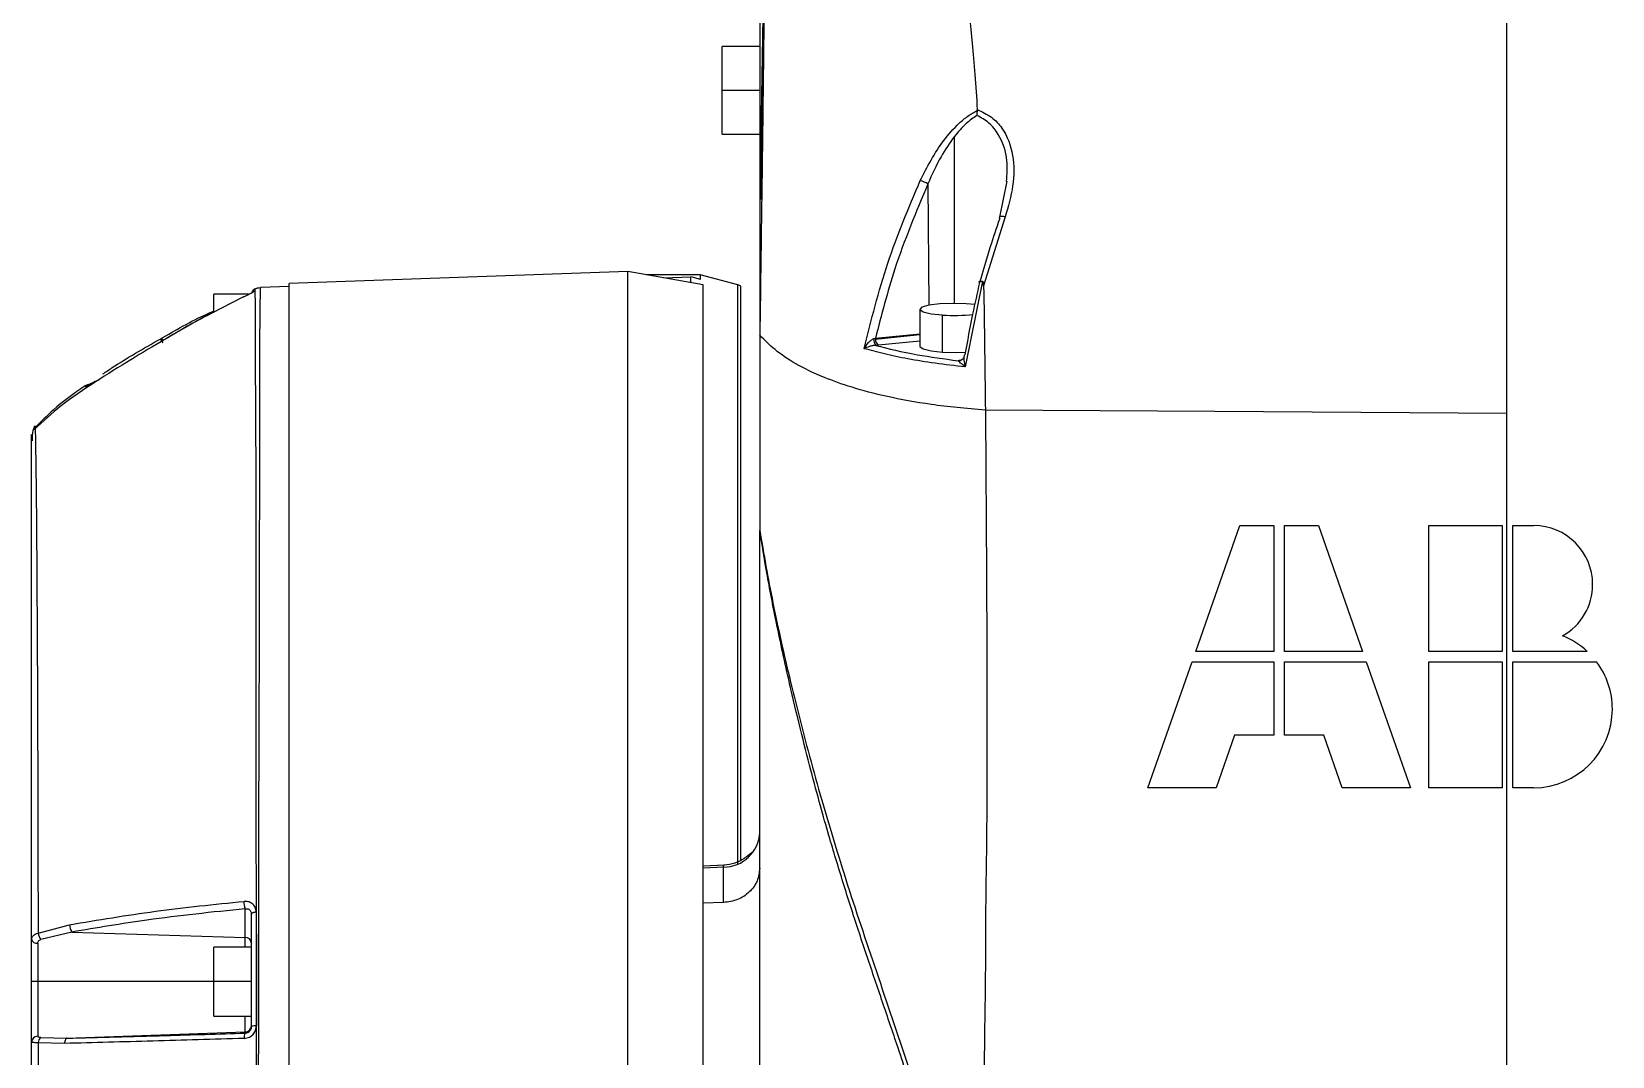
# Model space of a CAD drawing. Header units: millimetres. Extents: x -13464 to 9471, y -517 to 17126.
# Drawn here: x -10174.6 to -10048.7, y 4649.8 to 4731.4 of the extents above; entities that cross this region are included whole.
import ezdxf

# ---------------------------------------------------------------- set-up
doc = ezdxf.new("R2010")
doc.units = ezdxf.units.MM

msp = doc.modelspace()

# ---------------------------------------------------------------- linework, layer by layer
at = {"color": 7, "linetype": 'Continuous', "lineweight": 25}
for p, q in [((-10116.6, 4735.75), (-10116.6, 4707.24)), ((-10116.55, 4720.08), (-10116.25, 4736.75)), ((-10116.27, 4734.03), (-10116.55, 4718.05)), ((-10116.6, 4730.25), (-10119.6, 4730.25)), ((-10119.6, 4726.75), (-10119.6, 4730.25)), ((-10119.6, 4723.25), (-10119.6, 4726.75)), ((-10116.6, 4726.75), (-10119.6, 4726.75)), ((-10119.6, 4723.25), (-10116.6, 4723.25)), ((-10101.1, 4709.78), (-10101.1, 4723.07)), ((-10116.55, 4720.08), (-10116.51, 4720.27)), ((-10116.55, 4718.05), (-10116.55, 4720.08)), ((-10103.21, 4719.3), (-10103.13, 4709.63)), ((-10096.93, 4719.52), (-10097.5, 4716.65)), ((-10097.06, 4716.66), (-10098.77, 4711.17)), ((-10127.1, 4712.31), (-10154.1, 4711.37)), ((-10121.1, 4711.25), (-10127.1, 4712.31)), ((-10127.1, 4640.75), (-10127.1, 4712.31)), ((-10121.34, 4712.05), (-10125.65, 4712.05)), ((-10124.27, 4711.81), (-10122.1, 4711.89)), ((-10122.1, 4711.43), (-10122.1, 4711.89)), ((-10118.34, 4711.25), (-10121.34, 4712.05)), ((-10121.34, 4712.05), (-10121.34, 4711.69)), ((-10157.32, 4710.5), (-10160.1, 4710.5)), ((-10160.1, 4709.07), (-10160.1, 4710.5)), ((-10154.1, 4711.12), (-10156.38, 4711.04)), ((-10154.1, 4640.26), (-10154.1, 4711.37)), ((-10121.1, 4640.75), (-10121.1, 4711.25)), ((-10118.34, 4665.12), (-10118.34, 4711.25)), ((-10118.1, 4665.48), (-10118.1, 4711.15)), ((-10098.86, 4711.54), (-10100.23, 4704.72)), ((-10157.79, 4710.27), (-10160.3, 4708.98)), ((-10103.85, 4709.31), (-10103.85, 4706.35)), ((-10099.45, 4709.69), (-10100.16, 4709.75)), ((-10102.04, 4705.9), (-10102.04, 4708.86)), ((-10107.51, 4706.97), (-10107.39, 4707.01)), ((-10107.39, 4707.01), (-10103.85, 4707.36)), ((-10107.39, 4706.94), (-10103.85, 4707.3)), ((-10103.85, 4706.78), (-10107.14, 4706.45)), ((-10100.24, 4705.7), (-10100.31, 4705.63)), ((-10100.67, 4705.26), (-10100.47, 4705.32)), ((-10100.49, 4705.31), (-10100.49, 4705.3)), ((-10170.34, 4703.21), (-10170.25, 4703.24)), ((-10170.24, 4703.17), (-10170.34, 4703.14)), ((-10081.88, 4682.05), (-10078.37, 4692.09)), ((-10078.37, 4692.09), (-10075.65, 4692.09)), ((-10075.65, 4692.09), (-10075.65, 4682.05)), ((-10074.81, 4682.05), (-10074.81, 4692.09)), ((-10074.81, 4692.09), (-10072.1, 4692.09)), ((-10072.1, 4692.09), (-10068.58, 4682.05)), ((-10063.32, 4692.09), (-10057.47, 4692.09)), ((-10063.32, 4682.05), (-10063.32, 4692.09)), ((-10057.47, 4692.09), (-10057.47, 4682.05)), ((-10056.63, 4682.05), (-10056.63, 4692.09)), ((-10056.63, 4692.09), (-10054.96, 4692.09)), ((-10075.65, 4682.05), (-10081.88, 4682.05)), ((-10068.58, 4682.05), (-10074.81, 4682.05)), ((-10057.47, 4682.05), (-10063.32, 4682.05)), ((-10050.7, 4682.05), (-10056.63, 4682.05)), ((-10085.68, 4671.19), (-10082.17, 4681.22)), ((-10082.17, 4681.22), (-10075.65, 4681.22)), ((-10075.65, 4681.22), (-10075.65, 4675.37)), ((-10074.81, 4675.37), (-10074.81, 4681.22)), ((-10074.81, 4681.22), (-10068.29, 4681.22)), ((-10068.29, 4681.22), (-10064.78, 4671.19)), ((-10063.32, 4681.22), (-10057.47, 4681.22)), ((-10063.32, 4671.19), (-10063.32, 4681.22)), ((-10057.47, 4681.22), (-10057.47, 4671.19)), ((-10056.63, 4671.19), (-10056.63, 4681.22)), ((-10056.63, 4681.22), (-10049.94, 4681.22)), ((-10078.78, 4675.37), (-10080.25, 4671.19)), ((-10075.65, 4675.37), (-10078.78, 4675.37)), ((-10071.68, 4675.37), (-10074.81, 4675.37)), ((-10070.22, 4671.19), (-10071.68, 4675.37)), ((-10080.25, 4671.19), (-10085.68, 4671.19)), ((-10064.78, 4671.19), (-10070.22, 4671.19)), ((-10057.47, 4671.19), (-10063.32, 4671.19)), ((-10054.96, 4671.19), (-10056.63, 4671.19)), ((-10119.42, 4665.02), (-10121.1, 4664.94)), ((-10119.5, 4664.87), (-10121.1, 4664.79)), ((-10119.5, 4662.05), (-10119.5, 4664.87)), ((-10157.58, 4659.27), (-10157.58, 4661.55)), ((-10119.5, 4662.05), (-10121.1, 4661.99)), ((-10174.09, 4659.61), (-10171.58, 4660.28)), ((-10174.6, 4655.75), (-10174.6, 4659.13)), ((-10171.39, 4659.69), (-10173.86, 4659.1)), ((-10171.39, 4659.69), (-10157.58, 4659.27)), ((-10157.58, 4658.5), (-10157.58, 4659.27)), ((-10174.12, 4658.8), (-10174.12, 4655.75)), ((-10157.1, 4658.5), (-10160.1, 4658.5)), ((-10160.1, 4655.75), (-10160.1, 4658.5)), ((-10174.12, 4655.75), (-10174.6, 4655.75)), ((-10174.6, 4650.93), (-10174.6, 4655.75)), ((-10174.12, 4655.75), (-10174.12, 4651.4)), ((-10160.1, 4655.75), (-10174.12, 4655.75)), ((-10157.1, 4655.75), (-10160.1, 4655.75)), ((-10160.1, 4653), (-10160.1, 4655.75)), ((-10160.1, 4653), (-10157.1, 4653)), ((-10157.58, 4651.74), (-10157.58, 4653)), ((-10173.86, 4651.29), (-10171.79, 4651.24)), ((-10171.79, 4651.24), (-10157.58, 4651.74)), ((-10157.58, 4651.64), (-10157.58, 4651.74)), ((-10171.98, 4650.82), (-10174.09, 4650.88))]:
    msp.add_line(p, q, dxfattribs=at)
at = {"color": 7, "linetype": 'Continuous', "lineweight": 25, "flags": 128}
for points in [[(-10097.5, 4716.65), (-10097.52, 4716.61), (-10097.51, 4716.56), (-10097.48, 4716.51)], [(-10121.34, 4711.69), (-10121.77, 4711.8), (-10122.1, 4711.89)], [(-10100.16, 4709.75), (-10101.22, 4709.78), (-10102.26, 4709.74), (-10103.13, 4709.63), (-10103.69, 4709.47), (-10103.85, 4709.28), (-10103.59, 4709.1), (-10102.96, 4708.95), (-10102.04, 4708.86)], [(-10103.85, 4706.35), (-10103.85, 4706.33), (-10103.59, 4706.15), (-10102.96, 4706), (-10102.04, 4705.9)], [(-10102.04, 4705.9), (-10100.98, 4705.87), (-10100.23, 4705.9)], [(-10100.67, 4705.26), (-10100.59, 4705.26), (-10100.53, 4705.28)], [(-10057.1, 4701.01), (-10080.36, 4701.16), (-10098.63, 4701.27)], [(-10156.71, 4661.27), (-10156.79, 4661.27), (-10156.86, 4661.25), (-10156.93, 4661.24), (-10156.99, 4661.22), (-10157.04, 4661.2), (-10157.07, 4661.18), (-10157.09, 4661.15), (-10157.1, 4661.13)], [(-10171.79, 4651.24), (-10171.82, 4651.23), (-10171.85, 4651.21), (-10171.89, 4651.17), (-10171.91, 4651.12), (-10171.94, 4651.06), (-10171.96, 4650.98), (-10171.97, 4650.91), (-10171.98, 4650.82)]]:
    msp.add_lwpolyline(points, dxfattribs=at)
at = {"color": 7, "linetype": 'Continuous', "lineweight": 25}
for centre, radius, start, end in [((-10105.02, 4715.97), 3.79, 61.4583, 71.5784), ((-10097.27, 4716.24), 0.468, 62.9664, 119.0234), ((-10118.6, 4710.28), 1, 60, 75), ((-10101.11, 4723.13), 14.31, 266.2465, 276.0776), ((-10164.88, 4706.31), 0.811, 23.5074, 50.7406), ((-10164.43, 4706.67), 0.348, 25.6966, 56.0654), ((-10106.71, 4706.89), 0.803, 174.7858, 214.9829), ((-10106.39, 4707.02), 0.999, 180.5191, 184.3425), ((-10106.83, 4706.91), 0.555, 176.8938, 236.4099), ((-10100.77, 4705.67), 0.464, 267.3449, 306.1561), ((-10054.96, 4687.38), 4.7, 0, 90), ((-10054.96, 4687.38), 4.7, 299.3847, 0), ((-10054.96, 4677.46), 6.27, 47.1666, 68.4075), ((-10054.96, 4677.46), 6.27, 0, 36.8699), ((-10054.96, 4677.46), 6.27, 270, 0), ((-10119.48, 4667.75), 2.88, 269.7175, 357.7474), ((-10156.06, 4662.11), 1.63, 178.8986, 200.1428), ((-10170.56, 4660.29), 1.02, 180.1164, 215.1904), ((-10174.18, 4659.23), 0.436, 193.3835, 277.7093), ((-10172.98, 4659.8), 1.13, 189.8048, 218.3454), ((-10157.57, 4658.8), 0.47, 3.8614, 91.7104), ((-10174.12, 4650.91), 0.486, 90.425, 178.4843), ((-10173.56, 4650.86), 0.527, 124.9875, 177.1763), ((-10157.1, 4651.32), 0.58, 146.4661, 189.8306), ((-10157.6, 4652.24), 0.5, 271.9937, 359.9943), ((-10156.78, 4651.62), 0.614, 82.1217, 121.7546)]:
    msp.add_arc(centre, radius, start, end, dxfattribs=at)
for points, knots in [([(-10057.1, 4701.01), (-10057.1, 4703.15), (-10057.1, 4707.34), (-10057.1, 4713.31), (-10057.1, 4718.68), (-10057.1, 4723.29), (-10057.1, 4727.19), (-10057.1, 4730.48), (-10057.1, 4734.06), (-10057.1, 4737.64), (-10057.1, 4741.47), (-10057.1, 4743.98), (-10057.1, 4745.23)], [0, 0, 0, 0, 0.100812, 0.197147, 0.286178, 0.367798, 0.444656, 0.519058, 0.592592, 0.727659, 0.863738, 1, 1, 1, 1]), ([(-10100.13, 4734.66), (-10099.98, 4733.34), (-10099.74, 4731.36), (-10099.46, 4728.07), (-10099.34, 4726.17), (-10099.28, 4725.21)], [0, 0, 0, 0, 0.500253, 0.749373, 1, 1, 1, 1]), ([(-10116.27, 4734.02), (-10116.27, 4733.35), (-10116.28, 4731.94), (-10116.31, 4729.35), (-10116.34, 4726.46), (-10116.38, 4723.35), (-10116.42, 4720), (-10116.47, 4716.73), (-10116.51, 4713.57), (-10116.55, 4710.59), (-10116.58, 4708.38), (-10116.6, 4707.24)], [0, 0, 0, 0, 0.1181043, 0.2483641, 0.3730751, 0.498415, 0.623653, 0.7487496, 0.8379321, 0.9168186, 1, 1, 1, 1]), ([(-10103.82, 4719.56), (-10103.26, 4720.66), (-10102.4, 4722.31), (-10100.96, 4723.94), (-10100.03, 4724.73), (-10099.53, 4725), (-10099.27, 4725.14)], [0, 0, 0, 0, 0.4953241, 0.7468237, 0.873583, 1, 1, 1, 1]), ([(-10099.31, 4724.75), (-10099.6, 4724.55), (-10100.26, 4724.1), (-10100.8, 4723.44), (-10101.1, 4723.07)], [0, 0, 0, 0, 0.449505, 1, 1, 1, 1]), ([(-10099.27, 4725.13), (-10099.29, 4725.08), (-10099.31, 4724.97), (-10099.31, 4724.83), (-10099.31, 4724.75)], [0, 0, 0, 0, 0.4264471, 1, 1, 1, 1]), ([(-10096.94, 4719.5), (-10096.9, 4720.05), (-10096.82, 4721.38), (-10097.35, 4722.98), (-10098.27, 4724.17), (-10098.97, 4724.57), (-10099.31, 4724.75)], [0, 0, 0, 0, 0.262592, 0.630119, 0.82437, 1, 1, 1, 1]), ([(-10099.28, 4725.22), (-10098.89, 4725.03), (-10098.09, 4724.66), (-10097, 4723.46), (-10096.33, 4721.6), (-10096.34, 4719.14), (-10096.82, 4717.48), (-10097.06, 4716.66)], [0, 0, 0, 0, 0.1245918, 0.2499901, 0.5001095, 0.7507514, 1, 1, 1, 1]), ([(-10099.27, 4725.14), (-10099.27, 4725.15), (-10099.28, 4725.17), (-10099.28, 4725.2), (-10099.28, 4725.21)], [0, 0, 0, 0, 0.499983, 1, 1, 1, 1]), ([(-10101.1, 4723.07), (-10101.47, 4722.55), (-10102.3, 4721.36), (-10102.89, 4720.03), (-10103.21, 4719.3)], [0, 0, 0, 0, 0.444418, 1, 1, 1, 1]), ([(-10108.29, 4706.17), (-10107.72, 4708.46), (-10106.57, 4713.04), (-10104.74, 4717.39), (-10103.82, 4719.56)], [0, 0, 0, 0, 0.498548, 1, 1, 1, 1]), ([(-10103.21, 4719.3), (-10104.15, 4717.06), (-10105.83, 4713.07), (-10106.91, 4708.86), (-10107.39, 4707.01)], [0, 0, 0, 0, 0.559924, 1, 1, 1, 1]), ([(-10099.08, 4711.43), (-10098.8, 4712.4), (-10098.3, 4714.13), (-10097.73, 4715.78), (-10097.48, 4716.51)], [0, 0, 0, 0, 0.55994, 1, 1, 1, 1]), ([(-10157.79, 4710.27), (-10157.65, 4710.33), (-10157.38, 4710.47), (-10157.05, 4710.64), (-10156.85, 4710.76), (-10156.83, 4710.78), (-10156.82, 4710.8)], [0, 0, 0, 0, 0.280449, 0.559831, 0.779656, 1, 1, 1, 1]), ([(-10156.81, 4710.93), (-10156.86, 4710.9), (-10156.97, 4710.84), (-10157.03, 4710.73), (-10157.06, 4710.67)], [0, 0, 0, 0, 0.494489, 1, 1, 1, 1]), ([(-10156.81, 4710.93), (-10156.85, 4710.91), (-10156.93, 4710.86), (-10157, 4710.79), (-10157.02, 4710.74), (-10157.03, 4710.73)], [0, 0, 0, 0, 0.448517, 0.916397, 1, 1, 1, 1]), ([(-10156.81, 4710.93), (-10156.81, 4710.92), (-10156.82, 4710.91), (-10156.82, 4710.83), (-10156.82, 4710.8)], [0, 0, 0, 0, 0.560681, 1, 1, 1, 1]), ([(-10156.81, 4710.93), (-10156.74, 4710.96), (-10156.61, 4711.02), (-10156.46, 4711.03), (-10156.38, 4711.04)], [0, 0, 0, 0, 0.499802, 1, 1, 1, 1]), ([(-10156.7, 4661.27), (-10156.7, 4661.66), (-10156.7, 4662.45), (-10156.7, 4663.65), (-10156.7, 4664.88), (-10156.71, 4666.13), (-10156.71, 4667.46), (-10156.71, 4668.95), (-10156.71, 4670.64), (-10156.71, 4672.63), (-10156.71, 4674.79), (-10156.71, 4676.82), (-10156.71, 4678.37), (-10156.7, 4679.6), (-10156.71, 4680.7), (-10156.71, 4681.92), (-10156.71, 4683.19), (-10156.71, 4684.55), (-10156.72, 4685.94), (-10156.72, 4687.27), (-10156.72, 4688.43), (-10156.73, 4689.42), (-10156.72, 4691.26), (-10156.72, 4693.66), (-10156.72, 4695.77), (-10156.72, 4696.88), (-10156.72, 4697.27), (-10156.72, 4697.63), (-10156.72, 4697.97), (-10156.73, 4698.28), (-10156.73, 4698.56), (-10156.73, 4698.81), (-10156.73, 4699.7), (-10156.74, 4701.05), (-10156.75, 4702.64), (-10156.76, 4703.76), (-10156.76, 4704.52), (-10156.76, 4705.01), (-10156.77, 4705.31), (-10156.77, 4705.46), (-10156.77, 4705.53), (-10156.77, 4705.92), (-10156.77, 4706.71), (-10156.78, 4707.54), (-10156.78, 4708.15), (-10156.78, 4708.53), (-10156.78, 4708.9), (-10156.78, 4709.26), (-10156.78, 4709.77), (-10156.78, 4710.28), (-10156.79, 4710.66), (-10156.79, 4710.84), (-10156.8, 4710.91), (-10156.8, 4710.93), (-10156.81, 4710.93), (-10156.81, 4710.93), (-10156.81, 4710.93), (-10156.81, 4710.93), (-10156.81, 4710.93)], [0, 0, 0, 0, 0.013628, 0.02769, 0.042185, 0.057117, 0.072487, 0.090245, 0.110967, 0.134667, 0.164306, 0.192895, 0.21328, 0.225428, 0.241916, 0.257821, 0.275415, 0.294699, 0.315799, 0.335625, 0.353168, 0.368423, 0.381391, 0.439517, 0.485983, 0.49374, 0.501047, 0.507904, 0.514312, 0.52027, 0.52578, 0.53084, 0.535453, 0.578983, 0.615348, 0.644611, 0.661926, 0.675282, 0.684684, 0.68694, 0.688758, 0.690136, 0.721218, 0.761752, 0.776452, 0.792092, 0.808677, 0.82621, 0.844697, 0.891251, 0.929623, 0.959747, 0.976884, 0.989317, 0.997026, 0.999105, 0.999701, 1, 1, 1, 1]), ([(-10156.81, 4710.93), (-10156.81, 4710.92), (-10156.81, 4710.91), (-10156.81, 4710.82), (-10156.81, 4710.66), (-10156.81, 4710.57)], [0, 0, 0, 0, 0.23239, 0.612505, 1, 1, 1, 1]), ([(-10156.38, 4711.04), (-10156.38, 4711.03), (-10156.39, 4711.01), (-10156.4, 4710.84), (-10156.4, 4710.61), (-10156.41, 4710.34), (-10156.41, 4710.05), (-10156.42, 4709.7), (-10156.43, 4709.17), (-10156.43, 4708.4), (-10156.44, 4707.47), (-10156.45, 4706.57), (-10156.45, 4705.62), (-10156.45, 4704.56), (-10156.45, 4703.27), (-10156.45, 4701.77), (-10156.45, 4700.14), (-10156.45, 4698.73), (-10156.45, 4697.65), (-10156.45, 4696.84), (-10156.45, 4695.96), (-10156.46, 4695), (-10156.46, 4693.97), (-10156.46, 4692.86), (-10156.47, 4691.67), (-10156.48, 4690.4), (-10156.48, 4688.87), (-10156.48, 4686.9), (-10156.48, 4684.61), (-10156.48, 4682.34), (-10156.49, 4680.48), (-10156.49, 4678.89), (-10156.5, 4677.24), (-10156.5, 4675.27), (-10156.51, 4673.17), (-10156.52, 4671.16), (-10156.52, 4669.32), (-10156.52, 4667.43), (-10156.52, 4665.5), (-10156.53, 4663.51), (-10156.53, 4661.7), (-10156.53, 4660.08), (-10156.53, 4658.27), (-10156.53, 4655.66), (-10156.54, 4652.87), (-10156.54, 4650.4), (-10156.55, 4648.69), (-10156.55, 4647.13), (-10156.55, 4645.64), (-10156.55, 4644.21), (-10156.54, 4642.85), (-10156.54, 4641.56), (-10156.54, 4640.72), (-10156.54, 4640.31)], [0, 0, 0, 0, 0.026393, 0.050373, 0.071939, 0.091091, 0.10783, 0.122155, 0.14452, 0.176678, 0.204998, 0.229479, 0.250122, 0.274614, 0.301112, 0.329616, 0.360127, 0.386803, 0.39839, 0.410691, 0.423704, 0.43743, 0.451868, 0.46702, 0.482884, 0.49946, 0.516176, 0.540799, 0.571228, 0.59694, 0.61817, 0.632809, 0.648602, 0.670819, 0.694642, 0.713208, 0.731496, 0.749506, 0.768553, 0.787601, 0.806648, 0.819981, 0.833345, 0.857424, 0.892216, 0.910119, 0.924792, 0.938854, 0.952305, 0.965145, 0.977374, 0.988993, 1, 1, 1, 1]), ([(-10100.24, 4705.7), (-10100.04, 4706.78), (-10099.68, 4708.7), (-10099.26, 4710.6), (-10099.08, 4711.43)], [0, 0, 0, 0, 0.559985, 1, 1, 1, 1]), ([(-10099.08, 4711.43), (-10099.11, 4711.45), (-10099.14, 4711.48), (-10099.14, 4711.51), (-10099.11, 4711.53), (-10099.04, 4711.55), (-10098.95, 4711.54), (-10098.89, 4711.54), (-10098.86, 4711.54)], [0, 0, 0, 0, 0.2323696, 0.3629107, 0.5002557, 0.7366574, 0.8666548, 1, 1, 1, 1]), ([(-10098.77, 4711.17), (-10098.77, 4711.24), (-10098.77, 4711.35), (-10098.8, 4711.47), (-10098.83, 4711.52), (-10098.85, 4711.53), (-10098.86, 4711.53), (-10098.86, 4711.54)], [0, 0, 0, 0, 0.5001709, 0.8142234, 0.9177044, 0.9603423, 1, 1, 1, 1]), ([(-10098.77, 4711.17), (-10098.77, 4710.9), (-10098.76, 4710.37), (-10098.75, 4709.83), (-10098.74, 4709.57)], [0, 0, 0, 0, 0.497468, 1, 1, 1, 1]), ([(-10098.74, 4709.57), (-10098.72, 4708.19), (-10098.68, 4705.45), (-10098.65, 4702.67), (-10098.63, 4701.27)], [0, 0, 0, 0, 0.500076, 1, 1, 1, 1]), ([(-10160.32, 4709.02), (-10160.78, 4708.75), (-10161.9, 4708.11), (-10164.1, 4706.84), (-10166.73, 4705.29), (-10169.5, 4703.55), (-10172.17, 4701.78), (-10173.7, 4700.37), (-10174.41, 4699.72)], [0, 0, 0, 0, 0.118421, 0.285393, 0.466063, 0.655359, 0.84039, 1, 1, 1, 1]), ([(-10164.37, 4706.94), (-10163.15, 4707.64), (-10161.75, 4708.44), (-10160.28, 4709.09), (-10160.1, 4709.17)], [0, 0, 0, 0, 0.877236, 1, 1, 1, 1]), ([(-10160.1, 4709.05), (-10160.21, 4709), (-10161.53, 4708.36), (-10162.78, 4707.62), (-10163.94, 4706.94)], [0, 0, 0, 0, 0.080529, 1, 1, 1, 1]), ([(-10168.92, 4704.17), (-10168.68, 4704.33), (-10167.94, 4704.83), (-10166.34, 4705.81), (-10165.03, 4706.56), (-10164.37, 4706.94)], [0, 0, 0, 0, 0.193865, 0.596724, 1, 1, 1, 1]), ([(-10116.6, 4707.24), (-10116.6, 4705.89), (-10116.6, 4703.23), (-10116.6, 4699.11), (-10116.6, 4695.27), (-10116.6, 4692.88), (-10116.6, 4691.69)], [0, 0, 0, 0, 0.288567, 0.566743, 0.783153, 1, 1, 1, 1]), ([(-10098.63, 4701.27), (-10099.4, 4701.34), (-10100.92, 4701.46), (-10103.65, 4701.8), (-10106.57, 4702.34), (-10109.33, 4703.08), (-10111.78, 4703.96), (-10113.83, 4704.96), (-10115.47, 4706.09), (-10116.22, 4706.86), (-10116.6, 4707.24)], [0, 0, 0, 0, 0.062565, 0.12494, 0.250447, 0.376767, 0.500644, 0.66716, 0.833675, 1, 1, 1, 1]), ([(-10108.29, 4706.17), (-10108.18, 4706.34), (-10108.03, 4706.58), (-10107.78, 4706.82), (-10107.63, 4706.92), (-10107.55, 4706.95), (-10107.51, 4706.97)], [0, 0, 0, 0, 0.537084, 0.785065, 0.898057, 1, 1, 1, 1]), ([(-10107.37, 4706.43), (-10107.41, 4706.43), (-10107.5, 4706.43), (-10107.67, 4706.4), (-10107.96, 4706.32), (-10108.16, 4706.23), (-10108.29, 4706.17)], [0, 0, 0, 0, 0.102319, 0.215669, 0.46396, 1, 1, 1, 1]), ([(-10100.23, 4704.72), (-10101.05, 4704.81), (-10102.71, 4704.99), (-10104.83, 4705.35), (-10106.71, 4705.74), (-10107.76, 4706.03), (-10108.29, 4706.17)], [0, 0, 0, 0, 0.248749, 0.501314, 0.751842, 1, 1, 1, 1]), ([(-10107.14, 4706.45), (-10107.18, 4706.45), (-10107.25, 4706.44), (-10107.34, 4706.43), (-10107.37, 4706.43)], [0, 0, 0, 0, 0.559795, 1, 1, 1, 1]), ([(-10107.37, 4706.43), (-10106.34, 4706.17), (-10104.5, 4705.71), (-10101.92, 4705.36), (-10100.79, 4705.21)], [0, 0, 0, 0, 0.560009, 1, 1, 1, 1]), ([(-10100.34, 4705.52), (-10100.35, 4705.49), (-10100.38, 4705.41), (-10100.46, 4705.33), (-10100.5, 4705.29)], [0, 0, 0, 0, 0.454566, 1, 1, 1, 1]), ([(-10100.31, 4705.63), (-10100.32, 4705.61), (-10100.33, 4705.57), (-10100.35, 4705.44), (-10100.34, 4705.18), (-10100.27, 4704.9), (-10100.23, 4704.72)], [0, 0, 0, 0, 0.1043899, 0.2187056, 0.4669257, 1, 1, 1, 1]), ([(-10100.79, 4705.21), (-10100.77, 4705.22), (-10100.75, 4705.24), (-10100.7, 4705.25), (-10100.67, 4705.26)], [0, 0, 0, 0, 0.559703, 1, 1, 1, 1]), ([(-10100.23, 4704.72), (-10100.36, 4704.82), (-10100.56, 4704.98), (-10100.74, 4705.14), (-10100.78, 4705.19), (-10100.79, 4705.21)], [0, 0, 0, 0, 0.53033, 0.779711, 1, 1, 1, 1]), ([(-10170.34, 4703.21), (-10171.22, 4702.6), (-10172.65, 4701.59), (-10173.88, 4700.33), (-10174.36, 4699.84)], [0, 0, 0, 0, 0.609107, 1, 1, 1, 1]), ([(-10170.06, 4703.23), (-10170.11, 4703.23), (-10170.21, 4703.21), (-10170.29, 4703.16), (-10170.34, 4703.14)], [0, 0, 0, 0, 0.499999, 1, 1, 1, 1]), ([(-10169.23, 4703.7), (-10169.44, 4703.59), (-10169.76, 4703.43), (-10170.01, 4703.31), (-10170.05, 4703.31), (-10170.08, 4703.3)], [0, 0, 0, 0, 0.4939018, 0.7542255, 1, 1, 1, 1]), ([(-10098.63, 4701.27), (-10098.63, 4700.71), (-10098.61, 4699.37), (-10098.6, 4697.06), (-10098.58, 4694.63), (-10098.57, 4692.03), (-10098.55, 4689.71), (-10098.54, 4687.02), (-10098.52, 4683.99), (-10098.52, 4680.46), (-10098.52, 4676.84), (-10098.52, 4674.51), (-10098.52, 4673.37)], [0, 0, 0, 0, 0.061399, 0.144937, 0.250149, 0.322632, 0.424853, 0.499984, 0.611755, 0.750009, 0.878397, 1, 1, 1, 1]), ([(-10057.1, 4619.6), (-10057.1, 4622.06), (-10057.1, 4626.87), (-10057.1, 4633.88), (-10057.1, 4640.17), (-10057.1, 4645.48), (-10057.1, 4650.16), (-10057.1, 4654.37), (-10057.1, 4658.42), (-10057.1, 4662.03), (-10057.1, 4665.61), (-10057.1, 4669.44), (-10057.1, 4674.06), (-10057.1, 4679.66), (-10057.1, 4686.21), (-10057.1, 4693.46), (-10057.1, 4698.46), (-10057.1, 4701.01)], [0, 0, 0, 0, 0.093291, 0.182359, 0.261603, 0.326757, 0.37951, 0.435243, 0.48255, 0.528731, 0.567789, 0.613363, 0.668422, 0.735973, 0.816812, 0.906526, 1, 1, 1, 1]), ([(-10174.6, 4659.13), (-10174.6, 4661.87), (-10174.6, 4667.34), (-10174.6, 4674.84), (-10174.6, 4681.58), (-10174.6, 4687.43), (-10174.6, 4692.2), (-10174.6, 4695.84), (-10174.6, 4698.25), (-10174.6, 4699.52), (-10174.6, 4699.3), (-10174.6, 4699.19)], [0, 0, 0, 0, 0.112471, 0.223913, 0.336212, 0.447764, 0.559813, 0.669652, 0.779305, 0.889723, 1, 1, 1, 1]), ([(-10174.36, 4700), (-10174.43, 4699.86), (-10174.55, 4699.62), (-10174.56, 4699.05), (-10174.57, 4698.82)], [0, 0, 0, 0, 0.600595, 1, 1, 1, 1]), ([(-10174.34, 4699.99), (-10174.34, 4700.01), (-10174.33, 4700.11), (-10174.31, 4699.58), (-10174.29, 4698.37), (-10174.26, 4696.39), (-10174.23, 4693.74), (-10174.2, 4690.43), (-10174.18, 4686.52), (-10174.15, 4682.04), (-10174.13, 4677.06), (-10174.11, 4671.62), (-10174.1, 4665.81), (-10174.09, 4661.68), (-10174.09, 4659.61)], [0, 0, 0, 0, 0.018304, 0.107541, 0.197081, 0.285886, 0.374866, 0.464488, 0.553413, 0.642455, 0.732174, 0.82119, 0.91023, 1, 1, 1, 1]), ([(-10116.6, 4691.69), (-10116.28, 4689.8), (-10115.63, 4686.03), (-10114.19, 4679.67), (-10112.46, 4672.89), (-10110.38, 4665.76), (-10107.97, 4658.43), (-10105.39, 4650.92), (-10102.87, 4643.25), (-10101.63, 4637.98), (-10101.01, 4635.35)], [0, 0, 0, 0, 0.125163, 0.250286, 0.375906, 0.501499, 0.625932, 0.750218, 0.875529, 1, 1, 1, 1]), ([(-10116.6, 4691.65), (-10116.6, 4691.66), (-10116.6, 4691.67), (-10116.6, 4691.68), (-10116.6, 4691.69)], [0, 0, 0, 0, 0.635348, 1, 1, 1, 1]), ([(-10101.23, 4635.31), (-10101.36, 4635.91), (-10101.68, 4637.37), (-10102.33, 4639.98), (-10103.17, 4642.93), (-10104.07, 4645.87), (-10104.9, 4648.42), (-10105.63, 4650.61), (-10106.29, 4652.55), (-10106.9, 4654.34), (-10107.51, 4656.15), (-10108.13, 4657.98), (-10108.75, 4659.84), (-10109.36, 4661.71), (-10109.96, 4663.62), (-10110.54, 4665.51), (-10111.15, 4667.56), (-10111.82, 4669.92), (-10112.58, 4672.76), (-10113.41, 4676.03), (-10114.35, 4679.98), (-10115.26, 4684.17), (-10116.04, 4688.22), (-10116.42, 4690.56), (-10116.6, 4691.65)], [0, 0, 0, 0, 0.028251, 0.069568, 0.124183, 0.170569, 0.212273, 0.249264, 0.278534, 0.308284, 0.338528, 0.369285, 0.400574, 0.432419, 0.464849, 0.497895, 0.530117, 0.571445, 0.621756, 0.680989, 0.74929, 0.843086, 0.9265, 1, 1, 1, 1]), ([(-10116.6, 4648.74), (-10116.6, 4651.38), (-10116.6, 4656.64), (-10116.6, 4664.44), (-10116.6, 4671.97), (-10116.6, 4679.09), (-10116.6, 4685.77), (-10116.6, 4689.69), (-10116.6, 4691.65)], [0, 0, 0, 0, 0.167157, 0.332983, 0.499682, 0.665951, 0.832251, 1, 1, 1, 1]), ([(-10098.52, 4673.37), (-10098.52, 4672.03), (-10098.51, 4669.7), (-10098.54, 4667.39), (-10098.54, 4666.41)], [0, 0, 0, 0, 0.579329, 1, 1, 1, 1]), ([(-10098.54, 4666.41), (-10098.56, 4665.3), (-10098.61, 4662.91), (-10098.62, 4659.56), (-10098.63, 4656.25), (-10098.68, 4653.02), (-10098.72, 4649.69), (-10098.76, 4646.32), (-10098.82, 4643.12), (-10098.88, 4639.78), (-10098.93, 4636.44), (-10098.98, 4632.94), (-10099.03, 4629.48), (-10099.08, 4626.08), (-10099.14, 4622.9), (-10099.18, 4620.92), (-10099.2, 4620)], [0, 0, 0, 0, 0.070833, 0.151624, 0.213387, 0.282851, 0.358877, 0.428129, 0.500364, 0.565103, 0.644108, 0.716329, 0.791468, 0.868885, 0.938728, 1, 1, 1, 1]), ([(-10117.2, 4666.06), (-10117.24, 4666.03), (-10117.39, 4665.89), (-10117.85, 4665.52), (-10118.58, 4665.14), (-10119.16, 4665.06), (-10119.46, 4665.02)], [0, 0, 0, 0, 0.093062, 0.373296, 0.678113, 1, 1, 1, 1]), ([(-10119.5, 4664.87), (-10119.49, 4664.91), (-10119.48, 4665), (-10119.47, 4665.01), (-10119.46, 4665.02)], [0, 0, 0, 0, 0.502856, 1, 1, 1, 1]), ([(-10116.6, 4664.79), (-10116.65, 4664.44), (-10116.73, 4663.74), (-10117.39, 4662.85), (-10118.35, 4662.2), (-10119.11, 4662.1), (-10119.5, 4662.05)], [0, 0, 0, 0, 0.24998, 0.499785, 0.749489, 1, 1, 1, 1]), ([(-10171.58, 4660.28), (-10169.31, 4660.66), (-10164.78, 4661.42), (-10160.05, 4661.9), (-10157.68, 4662.14)], [0, 0, 0, 0, 0.4998, 1, 1, 1, 1]), ([(-10157.58, 4661.55), (-10160.22, 4661.28), (-10164.91, 4660.79), (-10169.41, 4660.03), (-10171.39, 4659.69)], [0, 0, 0, 0, 0.560081, 1, 1, 1, 1]), ([(-10156.71, 4661.27), (-10156.72, 4661.41), (-10156.76, 4661.69), (-10157.02, 4661.98), (-10157.35, 4662.14), (-10157.57, 4662.14), (-10157.68, 4662.14)], [0, 0, 0, 0, 0.280102, 0.559252, 0.779529, 1, 1, 1, 1]), ([(-10157.58, 4661.55), (-10157.55, 4661.55), (-10157.49, 4661.56), (-10157.39, 4661.55), (-10157.31, 4661.52), (-10157.24, 4661.47), (-10157.18, 4661.4), (-10157.14, 4661.32), (-10157.11, 4661.23), (-10157.1, 4661.16), (-10157.1, 4661.13)], [0, 0, 0, 0, 0.137157, 0.265963, 0.387571, 0.503348, 0.619857, 0.74051, 0.866792, 1, 1, 1, 1]), ([(-10157.1, 4652.14), (-10157.1, 4653.84), (-10157.1, 4656.87), (-10157.1, 4659.82), (-10157.1, 4661.13)], [0, 0, 0, 0, 0.559968, 1, 1, 1, 1]), ([(-10156.71, 4661.27), (-10156.7, 4659.6), (-10156.7, 4656.62), (-10156.7, 4653.57), (-10156.69, 4652.23)], [0, 0, 0, 0, 0.559969, 1, 1, 1, 1]), ([(-10156.69, 4652.23), (-10156.69, 4653.12), (-10156.69, 4654.68), (-10156.69, 4656.94), (-10156.69, 4659.07), (-10156.7, 4660.52), (-10156.7, 4661.27)], [0, 0, 0, 0, 0.2921, 0.511078, 0.74705, 1, 1, 1, 1]), ([(-10174.6, 4659.13), (-10174.6, 4659.18), (-10174.58, 4659.28), (-10174.48, 4659.41), (-10174.32, 4659.53), (-10174.17, 4659.58), (-10174.09, 4659.61)], [0, 0, 0, 0, 0.2418365, 0.4886396, 0.741384, 1, 1, 1, 1]), ([(-10174.12, 4658.8), (-10174.12, 4658.83), (-10174.11, 4658.89), (-10174.06, 4658.98), (-10173.98, 4659.06), (-10173.9, 4659.09), (-10173.86, 4659.1)], [0, 0, 0, 0, 0.247231, 0.49, 0.741365, 1, 1, 1, 1]), ([(-10173.86, 4651.29), (-10173.9, 4651.29), (-10173.98, 4651.3), (-10174.06, 4651.33), (-10174.11, 4651.36), (-10174.12, 4651.39), (-10174.12, 4651.4)], [0, 0, 0, 0, 0.258797, 0.510169, 0.75626, 1, 1, 1, 1]), ([(-10171.79, 4651.24), (-10170.5, 4651.27), (-10167.92, 4651.34), (-10163.2, 4651.47), (-10159.72, 4651.58), (-10157.58, 4651.64)], [0, 0, 0, 0, 0.2800047, 0.5598884, 1, 1, 1, 1]), ([(-10157.67, 4651.22), (-10157.53, 4651.24), (-10157.24, 4651.29), (-10156.92, 4651.56), (-10156.73, 4651.89), (-10156.71, 4652.11), (-10156.69, 4652.23)], [0, 0, 0, 0, 0.2802097, 0.5593723, 0.779598, 1, 1, 1, 1]), ([(-10157.1, 4652.14), (-10157.1, 4652.11), (-10157.11, 4652.04), (-10157.14, 4651.95), (-10157.18, 4651.86), (-10157.24, 4651.79), (-10157.31, 4651.73), (-10157.4, 4651.68), (-10157.49, 4651.65), (-10157.55, 4651.64), (-10157.58, 4651.64)], [0, 0, 0, 0, 0.13445, 0.26176, 0.383002, 0.499414, 0.616854, 0.738575, 0.865904, 1, 1, 1, 1]), ([(-10156.67, 4640.31), (-10156.67, 4640.32), (-10156.67, 4640.49), (-10156.67, 4641.18), (-10156.67, 4642.27), (-10156.68, 4643.6), (-10156.68, 4644.8), (-10156.68, 4646.01), (-10156.69, 4647.2), (-10156.69, 4648.48), (-10156.69, 4650.14), (-10156.69, 4651.43), (-10156.69, 4652.23)], [0, 0, 0, 0, 0.004075, 0.040661, 0.174635, 0.276878, 0.373811, 0.474935, 0.581923, 0.671764, 0.798126, 1, 1, 1, 1]), ([(-10174.6, 4578.78), (-10174.6, 4592.25), (-10174.6, 4607.85), (-10174.6, 4625.56), (-10174.6, 4631.91), (-10174.6, 4638.26), (-10174.6, 4644.63), (-10174.6, 4648.83), (-10174.6, 4650.93)], [0, 0, 0, 0, 0.559888, 0.64787, 0.735853, 0.823836, 0.911756, 1, 1, 1, 1]), ([(-10174.09, 4650.88), (-10174.16, 4650.88), (-10174.32, 4650.88), (-10174.48, 4650.89), (-10174.58, 4650.91), (-10174.6, 4650.92), (-10174.6, 4650.93)], [0, 0, 0, 0, 0.258676, 0.51138, 0.758144, 1, 1, 1, 1]), ([(-10174.09, 4650.88), (-10174.09, 4647.87), (-10174.09, 4641.88), (-10174.09, 4632.85), (-10174.09, 4623.88), (-10174.1, 4614.92), (-10174.1, 4605.96), (-10174.11, 4596.99), (-10174.11, 4588.03), (-10174.11, 4582.06), (-10174.11, 4579.07)], [0, 0, 0, 0, 0.126714, 0.25173, 0.376441, 0.501153, 0.625865, 0.750577, 0.875288, 1, 1, 1, 1]), ([(-10157.67, 4651.22), (-10160.12, 4651.15), (-10165, 4651.01), (-10169.65, 4650.88), (-10171.98, 4650.82)], [0, 0, 0, 0, 0.500324, 1, 1, 1, 1])]:
    msp.add_open_spline(points, degree=3, knots=knots, dxfattribs=at)
msp.add_open_spline([(-10170.08, 4703.3), (-10170.12, 4703.29), (-10170.22, 4703.28), (-10170.3, 4703.24), (-10170.34, 4703.21)], degree=3, dxfattribs=at)

doc.saveas('drawing.dxf')
